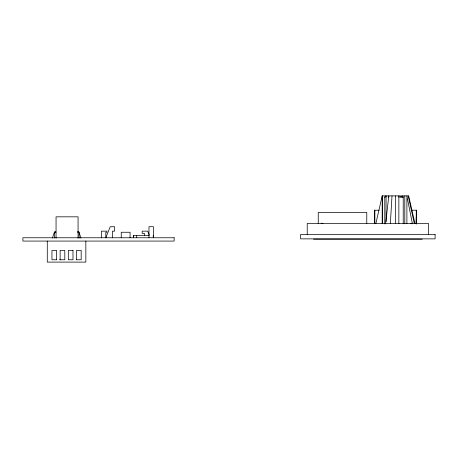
<?xml version="1.0" encoding="UTF-8"?>
<svg xmlns="http://www.w3.org/2000/svg" width="458" height="458" viewBox="0 0 458 458"><rect width="100%" height="100%" fill="white"/><g stroke="black" fill="none" stroke-linecap="round" stroke-linejoin="round"><path stroke-width="0.69" d="M54.513 238.074L54.513 232.424L55.916 232.424M79.057 238.074L79.057 232.424L77.654 232.424M133.387 235.515L133.387 237.719L133.387 235.515L149.222 235.515M136.696 237.719L136.696 235.515M148.97 237.719L148.97 226.699L153.378 226.699L153.378 237.719M153.224 235.515L153.304 237.719M416.322 223.882L416.368 210.216M416.122 223.882L416.253 216.829M390.353 223.744L392.002 195.892M385.607 223.939L388.808 195.892L388.808 197.318M375.898 223.441L382.184 195.892L408.668 195.892L414.954 223.441M52.389 238.097L54.513 231.725L55.847 231.725M105.804 237.765L110.212 226.744L114.62 226.744L114.62 231.153L112.416 231.153L112.416 237.765M410.185 223.704L412.085 223.132M400.384 196.992L403.217 196.992L403.217 223.859M384.405 196.992L385.882 196.992L385.854 195.892M398.592 196.992L403.481 196.992M374.26 210.216L379.144 210.216M411.215 210.216L416.597 210.216M77.499 231.725L78.833 231.725L80.957 238.097M313.524 239.179L422.19 239.179M56.723 259.772L51.954 259.772L51.954 250.423L56.626 250.423L56.626 259.772M59.454 259.772L64.807 259.772L64.807 250.423L60.135 250.423L60.135 259.772M76.4 259.772L81.169 259.772L81.169 250.423L76.497 250.423L76.497 259.772M321.104 223.132L322.999 223.704M149.194 234.759L147.694 231.153L142.18 231.153L142.18 233.357L144.385 233.357L144.385 235.876M408.221 195.892L414.29 223.441M412.435 223.939L406.899 195.892L406.899 223.744M428.488 234.462L428.488 223.441L307.226 223.441L307.226 234.462M416.253 210.216L416.253 223.882M404.792 195.892L404.792 223.744M402.433 195.892L402.433 196.992M398.855 195.892L398.855 223.744M395.426 195.892L395.426 223.744M386.065 195.892L386.065 221.603M384.783 196.992L384.783 223.859M382.636 195.892L382.636 223.744M382.184 195.892L382.184 223.744M374.793 210.216L374.793 223.767M374.718 210.216L374.718 223.767M366.772 223.796L366.772 212.42L318.247 212.42L318.247 223.796M130.061 237.765L130.061 232.258L121.244 232.258L121.244 237.765M105.815 237.765L105.815 232.258L106.914 232.258L106.914 231.153L101.407 231.153L101.407 237.765M85.846 241.074L85.846 262.108L47.277 262.108L47.277 241.074M78.06 238.16L78.06 216.829L56.053 216.829L56.053 238.16M435.1 234.462L300.614 234.462L300.614 238.87L435.1 238.87L435.1 234.462M174.143 237.765L22.9 237.765L22.9 241.074L174.143 241.074L174.143 237.765M72.988 250.423L68.316 250.423L68.316 259.772L72.988 259.772L72.988 250.423"/></g></svg>
